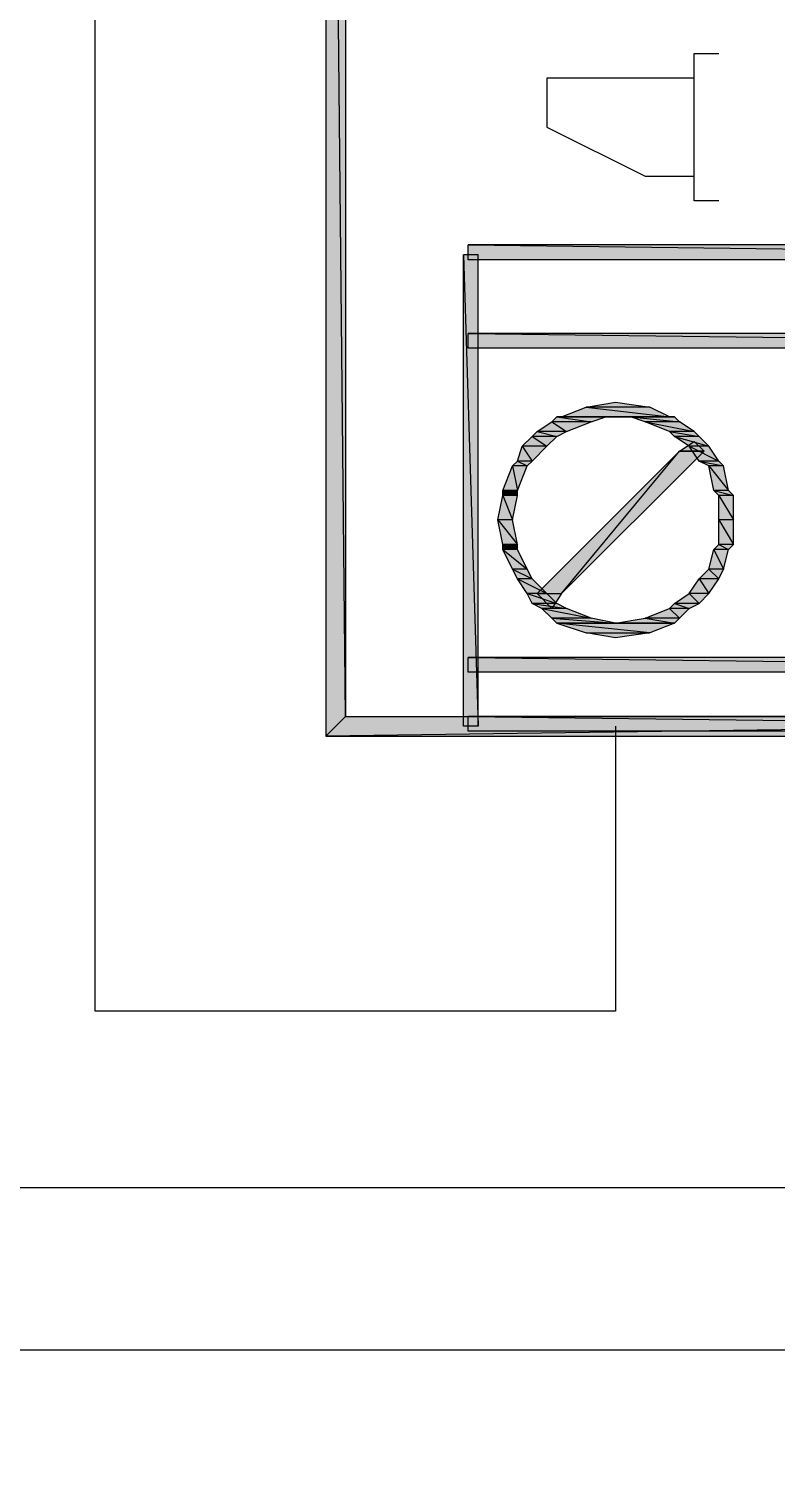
# Model space of a CAD drawing. Header units: millimetres. Extents: x 0 to 420, y 0 to 297.
# Drawn here: x 95.78 to 102.22, y 236.83 to 249.3 of the extents above; entities that cross this region are included whole.
import ezdxf

# ---------------------------------------------------------------- set-up
doc = ezdxf.new("R2010")
doc.units = ezdxf.units.MM
doc.layers.get('0').update_dxf_attribs({"linetype": 'CONTINUOUS'})

msp = doc.modelspace()

# ---------------------------------------------------------------- hatches: boundary and pattern name
at = {"true_color": 0x000007}
h = msp.add_hatch(color=0, dxfattribs=at)
h.paths.add_polyline_path([(110.701667, 243.205), (110.532333, 243.374333), (98.340333, 243.205)], flags=0)
h.paths.add_polyline_path([(110.532333, 243.374333), (98.340333, 243.205), (98.509667, 243.374333)], flags=0)
h.paths.add_polyline_path([(98.340333, 243.205), (98.509667, 243.374333), (98.340333, 260.180667)], flags=0)
h.paths.add_polyline_path([(98.509667, 243.374333), (98.340333, 260.180667), (98.509667, 260.011333)], flags=0)
h.paths.add_polyline_path([(98.340333, 260.180667), (98.509667, 260.011333), (110.701667, 260.180667)], flags=0)
h.paths.add_polyline_path([(98.509667, 260.011333), (110.701667, 260.180667), (110.532333, 260.011333)], flags=0)
h.paths.add_polyline_path([(110.701667, 260.180667), (110.532333, 260.011333), (110.701667, 243.205)], flags=0)
h.paths.add_polyline_path([(110.532333, 260.011333), (110.701667, 243.205), (110.532333, 243.374333)], flags=0)
h = msp.add_hatch(color=0, dxfattribs=at)
h.paths.add_polyline_path([(99.652667, 247.353667), (99.525667, 247.353667), (99.652667, 243.289667)], flags=0)
h.paths.add_polyline_path([(99.525667, 247.353667), (99.652667, 243.289667), (99.525667, 243.289667)], flags=0)
h = msp.add_hatch(color=0, dxfattribs=at)
h.paths.add_polyline_path([(109.728, 247.438333), (99.568, 247.438333), (109.728, 247.311333)], flags=0)
h.paths.add_polyline_path([(99.568, 247.438333), (109.728, 247.311333), (99.568, 247.311333)], flags=0)
h = msp.add_hatch(color=0, dxfattribs=at)
h.paths.add_polyline_path([(109.728, 246.676333), (99.568, 246.676333), (109.728, 246.549333)], flags=0)
h.paths.add_polyline_path([(99.568, 246.676333), (109.728, 246.549333), (99.568, 246.549333)], flags=0)
h = msp.add_hatch(color=0, dxfattribs=at)
h.paths.add_polyline_path([(101.134333, 246.041333), (100.584, 246.041333), (101.303667, 245.956667)], flags=0)
h.paths.add_polyline_path([(100.584, 246.041333), (101.303667, 245.956667), (100.372333, 245.956667)], flags=0)
for points in [[(100.838, 246.083667), (101.134333, 246.041333), (100.584, 246.041333)], [(101.515333, 245.745), (101.6, 245.660333), (101.388333, 245.660333)], [(101.388333, 245.660333), (101.6, 245.660333), (100.372333, 244.432667)], [(100.33, 244.178667), (101.346, 244.178667), (101.134333, 244.094)]]:
    msp.add_hatch(color=0, dxfattribs=at).paths.add_polyline_path(points, flags=0)
h = msp.add_hatch(color=0, dxfattribs=at)
h.paths.add_polyline_path([(100.626333, 245.914333), (100.287667, 245.914333), (100.414667, 245.829667)], flags=0)
h.paths.add_polyline_path([(100.287667, 245.914333), (100.414667, 245.829667), (100.160667, 245.829667)], flags=0)
h = msp.add_hatch(color=0, dxfattribs=at)
h.paths.add_polyline_path([(100.753333, 245.956667), (100.33, 245.956667), (100.626333, 245.914333)], flags=0)
h.paths.add_polyline_path([(100.33, 245.956667), (100.626333, 245.914333), (100.287667, 245.914333)], flags=0)
h = msp.add_hatch(color=0, dxfattribs=at)
h.paths.add_polyline_path([(100.838, 245.956667), (100.372333, 245.956667), (100.753333, 245.956667)], flags=0)
h.paths.add_polyline_path([(100.372333, 245.956667), (100.753333, 245.956667), (100.33, 245.956667)], flags=0)
h = msp.add_hatch(color=0, dxfattribs=at)
h.paths.add_polyline_path([(101.303667, 245.956667), (100.838, 245.956667), (101.346, 245.956667)], flags=0)
h.paths.add_polyline_path([(100.838, 245.956667), (101.346, 245.956667), (100.965, 245.956667)], flags=0)
h = msp.add_hatch(color=0, dxfattribs=at)
h.paths.add_polyline_path([(101.346, 245.956667), (100.965, 245.956667), (101.388333, 245.914333)], flags=0)
h.paths.add_polyline_path([(100.965, 245.956667), (101.388333, 245.914333), (101.092, 245.914333)], flags=0)
h = msp.add_hatch(color=0, dxfattribs=at)
h.paths.add_polyline_path([(101.388333, 245.914333), (101.092, 245.914333), (101.515333, 245.829667)], flags=0)
h.paths.add_polyline_path([(101.092, 245.914333), (101.515333, 245.829667), (101.303667, 245.829667)], flags=0)
h = msp.add_hatch(color=0, dxfattribs=at)
h.paths.add_polyline_path([(100.33, 245.787333), (100.118333, 245.787333), (100.245333, 245.702667)], flags=0)
h.paths.add_polyline_path([(100.118333, 245.787333), (100.245333, 245.702667), (100.033667, 245.702667)], flags=0)
h = msp.add_hatch(color=0, dxfattribs=at)
h.paths.add_polyline_path([(100.414667, 245.829667), (100.160667, 245.829667), (100.33, 245.787333)], flags=0)
h.paths.add_polyline_path([(100.160667, 245.829667), (100.33, 245.787333), (100.118333, 245.787333)], flags=0)
h = msp.add_hatch(color=0, dxfattribs=at)
h.paths.add_polyline_path([(101.515333, 245.829667), (101.303667, 245.829667), (101.557667, 245.787333)], flags=0)
h.paths.add_polyline_path([(101.303667, 245.829667), (101.557667, 245.787333), (101.346, 245.787333)], flags=0)
h = msp.add_hatch(color=0, dxfattribs=at)
h.paths.add_polyline_path([(101.557667, 245.787333), (101.346, 245.787333), (101.642333, 245.702667)], flags=0)
h.paths.add_polyline_path([(101.346, 245.787333), (101.642333, 245.702667), (101.473, 245.702667)], flags=0)
h = msp.add_hatch(color=0, dxfattribs=at)
h.paths.add_polyline_path([(100.245333, 245.702667), (100.033667, 245.702667), (100.118333, 245.575667)], flags=0)
h.paths.add_polyline_path([(100.033667, 245.702667), (100.118333, 245.575667), (99.991333, 245.575667)], flags=0)
h = msp.add_hatch(color=0, dxfattribs=at)
h.paths.add_polyline_path([(101.388333, 245.660333), (100.160667, 244.432667), (100.372333, 244.432667)], flags=0)
h.paths.add_polyline_path([(100.160667, 244.432667), (100.372333, 244.432667), (100.287667, 244.305667)], flags=0)
h = msp.add_hatch(color=0, dxfattribs=at)
h.paths.add_polyline_path([(101.642333, 245.702667), (101.473, 245.702667), (101.727, 245.575667)], flags=0)
h.paths.add_polyline_path([(101.473, 245.702667), (101.727, 245.575667), (101.557667, 245.575667)], flags=0)
h = msp.add_hatch(color=0, dxfattribs=at)
h.paths.add_polyline_path([(100.076, 245.533333), (99.949, 245.533333), (99.991333, 245.321667)], flags=0)
h.paths.add_polyline_path([(99.949, 245.533333), (99.991333, 245.321667), (99.864333, 245.321667)], flags=0)
h = msp.add_hatch(color=0, dxfattribs=at)
h.paths.add_polyline_path([(100.118333, 245.575667), (99.991333, 245.575667), (100.076, 245.533333)], flags=0)
h.paths.add_polyline_path([(99.991333, 245.575667), (100.076, 245.533333), (99.949, 245.533333)], flags=0)
h = msp.add_hatch(color=0, dxfattribs=at)
h.paths.add_polyline_path([(101.727, 245.575667), (101.557667, 245.575667), (101.769333, 245.533333)], flags=0)
h.paths.add_polyline_path([(101.557667, 245.575667), (101.769333, 245.533333), (101.642333, 245.533333)], flags=0)
h = msp.add_hatch(color=0, dxfattribs=at)
h.paths.add_polyline_path([(101.769333, 245.533333), (101.642333, 245.533333), (101.811667, 245.321667)], flags=0)
h.paths.add_polyline_path([(101.642333, 245.533333), (101.811667, 245.321667), (101.684667, 245.321667)], flags=0)
h = msp.add_hatch(color=0, dxfattribs=at)
h.paths.add_polyline_path([(99.991333, 245.279333), (99.864333, 245.279333), (99.949, 245.067667)], flags=0)
h.paths.add_polyline_path([(99.864333, 245.279333), (99.949, 245.067667), (99.822, 245.067667)], flags=0)
h = msp.add_hatch(color=0, dxfattribs=at)
h.paths.add_polyline_path([(99.991333, 245.321667), (99.864333, 245.321667), (99.991333, 245.279333)], flags=0)
h.paths.add_polyline_path([(99.864333, 245.321667), (99.991333, 245.279333), (99.864333, 245.279333)], flags=0)
h = msp.add_hatch(color=0, dxfattribs=at)
h.paths.add_polyline_path([(101.811667, 245.321667), (101.684667, 245.321667), (101.854, 245.279333)], flags=0)
h.paths.add_polyline_path([(101.684667, 245.321667), (101.854, 245.279333), (101.727, 245.279333)], flags=0)
h = msp.add_hatch(color=0, dxfattribs=at)
h.paths.add_polyline_path([(101.854, 245.279333), (101.727, 245.279333), (101.854, 245.067667)], flags=0)
h.paths.add_polyline_path([(101.727, 245.279333), (101.854, 245.067667), (101.727, 245.067667)], flags=0)
h = msp.add_hatch(color=0, dxfattribs=at)
h.paths.add_polyline_path([(99.949, 245.067667), (99.822, 245.067667), (99.991333, 244.856)], flags=0)
h.paths.add_polyline_path([(99.822, 245.067667), (99.991333, 244.856), (99.864333, 244.856)], flags=0)
h = msp.add_hatch(color=0, dxfattribs=at)
h.paths.add_polyline_path([(101.854, 245.067667), (101.727, 245.067667), (101.854, 244.856)], flags=0)
h.paths.add_polyline_path([(101.727, 245.067667), (101.854, 244.856), (101.727, 244.856)], flags=0)
h = msp.add_hatch(color=0, dxfattribs=at)
h.paths.add_polyline_path([(99.991333, 244.856), (99.864333, 244.856), (99.991333, 244.813667)], flags=0)
h.paths.add_polyline_path([(99.864333, 244.856), (99.991333, 244.813667), (99.864333, 244.813667)], flags=0)
h = msp.add_hatch(color=0, dxfattribs=at)
h.paths.add_polyline_path([(101.854, 244.856), (101.727, 244.856), (101.811667, 244.813667)], flags=0)
h.paths.add_polyline_path([(101.727, 244.856), (101.811667, 244.813667), (101.684667, 244.813667)], flags=0)
h = msp.add_hatch(color=0, dxfattribs=at)
h.paths.add_polyline_path([(99.991333, 244.813667), (99.864333, 244.813667), (100.076, 244.644333)], flags=0)
h.paths.add_polyline_path([(99.864333, 244.813667), (100.076, 244.644333), (99.949, 244.644333)], flags=0)
h = msp.add_hatch(color=0, dxfattribs=at)
h.paths.add_polyline_path([(101.811667, 244.813667), (101.684667, 244.813667), (101.769333, 244.644333)], flags=0)
h.paths.add_polyline_path([(101.684667, 244.813667), (101.769333, 244.644333), (101.642333, 244.644333)], flags=0)
h = msp.add_hatch(color=0, dxfattribs=at)
h.paths.add_polyline_path([(100.076, 244.644333), (99.949, 244.644333), (100.118333, 244.559667)], flags=0)
h.paths.add_polyline_path([(99.949, 244.644333), (100.118333, 244.559667), (99.991333, 244.559667)], flags=0)
h = msp.add_hatch(color=0, dxfattribs=at)
h.paths.add_polyline_path([(101.769333, 244.644333), (101.642333, 244.644333), (101.727, 244.559667)], flags=0)
h.paths.add_polyline_path([(101.642333, 244.644333), (101.727, 244.559667), (101.557667, 244.559667)], flags=0)
h = msp.add_hatch(color=0, dxfattribs=at)
h.paths.add_polyline_path([(100.118333, 244.559667), (99.991333, 244.559667), (100.245333, 244.432667)], flags=0)
h.paths.add_polyline_path([(99.991333, 244.559667), (100.245333, 244.432667), (100.076, 244.432667)], flags=0)
h = msp.add_hatch(color=0, dxfattribs=at)
h.paths.add_polyline_path([(101.727, 244.559667), (101.557667, 244.559667), (101.642333, 244.432667)], flags=0)
h.paths.add_polyline_path([(101.557667, 244.559667), (101.642333, 244.432667), (101.473, 244.432667)], flags=0)
h = msp.add_hatch(color=0, dxfattribs=at)
h.paths.add_polyline_path([(100.245333, 244.432667), (100.076, 244.432667), (100.33, 244.348)], flags=0)
h.paths.add_polyline_path([(100.076, 244.432667), (100.33, 244.348), (100.118333, 244.348)], flags=0)
h = msp.add_hatch(color=0, dxfattribs=at)
h.paths.add_polyline_path([(101.642333, 244.432667), (101.473, 244.432667), (101.557667, 244.348)], flags=0)
h.paths.add_polyline_path([(101.473, 244.432667), (101.557667, 244.348), (101.346, 244.348)], flags=0)
h = msp.add_hatch(color=0, dxfattribs=at)
h.paths.add_polyline_path([(100.33, 244.348), (100.118333, 244.348), (100.414667, 244.305667)], flags=0)
h.paths.add_polyline_path([(100.118333, 244.348), (100.414667, 244.305667), (100.203, 244.305667)], flags=0)
h = msp.add_hatch(color=0, dxfattribs=at)
h.paths.add_polyline_path([(100.414667, 244.305667), (100.203, 244.305667), (100.626333, 244.221)], flags=0)
h.paths.add_polyline_path([(100.203, 244.305667), (100.626333, 244.221), (100.287667, 244.221)], flags=0)
h = msp.add_hatch(color=0, dxfattribs=at)
h.paths.add_polyline_path([(101.473, 244.305667), (101.303667, 244.305667), (101.388333, 244.221)], flags=0)
h.paths.add_polyline_path([(101.303667, 244.305667), (101.388333, 244.221), (101.092, 244.221)], flags=0)
h = msp.add_hatch(color=0, dxfattribs=at)
h.paths.add_polyline_path([(101.557667, 244.348), (101.346, 244.348), (101.473, 244.305667)], flags=0)
h.paths.add_polyline_path([(101.346, 244.348), (101.473, 244.305667), (101.303667, 244.305667)], flags=0)
h = msp.add_hatch(color=0, dxfattribs=at)
h.paths.add_polyline_path([(100.626333, 244.221), (100.287667, 244.221), (100.838, 244.178667)], flags=0)
h.paths.add_polyline_path([(100.287667, 244.221), (100.838, 244.178667), (100.33, 244.178667)], flags=0)
h = msp.add_hatch(color=0, dxfattribs=at)
h.paths.add_polyline_path([(100.33, 244.178667), (100.584, 244.094), (101.134333, 244.094)], flags=0)
h.paths.add_polyline_path([(100.584, 244.094), (101.134333, 244.094), (100.838, 244.051667)], flags=0)
h = msp.add_hatch(color=0, dxfattribs=at)
h.paths.add_polyline_path([(101.388333, 244.221), (101.092, 244.221), (101.346, 244.178667)], flags=0)
h.paths.add_polyline_path([(101.092, 244.221), (101.346, 244.178667), (100.838, 244.178667)], flags=0)
h = msp.add_hatch(color=0, dxfattribs=at)
h.paths.add_polyline_path([(109.728, 243.882333), (99.568, 243.882333), (109.728, 243.755333)], flags=0)
h.paths.add_polyline_path([(99.568, 243.882333), (109.728, 243.755333), (99.568, 243.755333)], flags=0)
h = msp.add_hatch(color=0, dxfattribs=at)
h.paths.add_polyline_path([(109.728, 243.374333), (99.568, 243.374333), (109.728, 243.247333)], flags=0)
h.paths.add_polyline_path([(99.568, 243.374333), (109.728, 243.247333), (99.568, 243.247333)], flags=0)

# ---------------------------------------------------------------- linework, layer by layer
at = {"color": 0, "true_color": 0x000096}
for points in [[(103.378, 243.289667), (103.378, 239.310333), (93.599, 239.310333), (93.599, 262.255), (93.599, 264.075333), (108.542667, 264.075333), (131.783667, 264.075333), (131.783667, 262.932333)], [(100.838, 243.289667), (100.838, 240.834333), (96.350667, 240.834333), (96.350667, 260.942667), (96.350667, 261.789333), (135.974667, 261.789333), (135.974667, 252.73)], [(103.166333, 216.873667), (103.166333, 213.36), (93.726, 213.36), (93.726, 237.913333), (108.627333, 237.913333), (108.627333, 243.289667)]]:
    msp.add_lwpolyline(points, dxfattribs=at)
at = {"color": 0, "true_color": 0x000007}
for points in [[(98.340333, 243.205), (98.509667, 243.374333), (98.340333, 260.180667)], [(98.509667, 243.374333), (98.340333, 260.180667), (98.509667, 260.011333)], [(99.652667, 247.353667), (99.525667, 247.353667), (99.652667, 243.289667)], [(99.525667, 247.353667), (99.652667, 243.289667), (99.525667, 243.289667)], [(109.728, 247.438333), (99.568, 247.438333), (109.728, 247.311333)], [(99.568, 247.438333), (109.728, 247.311333), (99.568, 247.311333)], [(109.728, 246.676333), (99.568, 246.676333), (109.728, 246.549333)], [(99.568, 246.676333), (109.728, 246.549333), (99.568, 246.549333)], [(100.584, 246.041333), (101.303667, 245.956667), (100.372333, 245.956667)], [(100.838, 246.083667), (101.134333, 246.041333), (100.584, 246.041333)], [(101.134333, 246.041333), (100.584, 246.041333), (101.303667, 245.956667)], [(100.287667, 245.914333), (100.414667, 245.829667), (100.160667, 245.829667)], [(100.33, 245.956667), (100.626333, 245.914333), (100.287667, 245.914333)], [(100.626333, 245.914333), (100.287667, 245.914333), (100.414667, 245.829667)], [(100.372333, 245.956667), (100.753333, 245.956667), (100.33, 245.956667)], [(100.753333, 245.956667), (100.33, 245.956667), (100.626333, 245.914333)], [(100.838, 245.956667), (100.372333, 245.956667), (100.753333, 245.956667)], [(101.303667, 245.956667), (100.838, 245.956667), (101.346, 245.956667)], [(100.838, 245.956667), (101.346, 245.956667), (100.965, 245.956667)], [(101.346, 245.956667), (100.965, 245.956667), (101.388333, 245.914333)], [(100.965, 245.956667), (101.388333, 245.914333), (101.092, 245.914333)], [(101.388333, 245.914333), (101.092, 245.914333), (101.515333, 245.829667)], [(101.092, 245.914333), (101.515333, 245.829667), (101.303667, 245.829667)], [(100.118333, 245.787333), (100.245333, 245.702667), (100.033667, 245.702667)], [(100.160667, 245.829667), (100.33, 245.787333), (100.118333, 245.787333)], [(100.33, 245.787333), (100.118333, 245.787333), (100.245333, 245.702667)], [(100.414667, 245.829667), (100.160667, 245.829667), (100.33, 245.787333)], [(101.515333, 245.829667), (101.303667, 245.829667), (101.557667, 245.787333)], [(101.303667, 245.829667), (101.557667, 245.787333), (101.346, 245.787333)], [(101.557667, 245.787333), (101.346, 245.787333), (101.642333, 245.702667)], [(101.346, 245.787333), (101.642333, 245.702667), (101.473, 245.702667)], [(101.515333, 245.745), (101.6, 245.660333), (101.388333, 245.660333)], [(100.033667, 245.702667), (100.118333, 245.575667), (99.991333, 245.575667)], [(100.245333, 245.702667), (100.033667, 245.702667), (100.118333, 245.575667)], [(101.388333, 245.660333), (100.160667, 244.432667), (100.372333, 244.432667)], [(101.388333, 245.660333), (101.6, 245.660333), (100.372333, 244.432667)], [(101.642333, 245.702667), (101.473, 245.702667), (101.727, 245.575667)], [(101.473, 245.702667), (101.727, 245.575667), (101.557667, 245.575667)], [(99.949, 245.533333), (99.991333, 245.321667), (99.864333, 245.321667)], [(99.991333, 245.575667), (100.076, 245.533333), (99.949, 245.533333)], [(100.076, 245.533333), (99.949, 245.533333), (99.991333, 245.321667)], [(100.118333, 245.575667), (99.991333, 245.575667), (100.076, 245.533333)], [(101.727, 245.575667), (101.557667, 245.575667), (101.769333, 245.533333)], [(101.557667, 245.575667), (101.769333, 245.533333), (101.642333, 245.533333)], [(101.769333, 245.533333), (101.642333, 245.533333), (101.811667, 245.321667)], [(101.642333, 245.533333), (101.811667, 245.321667), (101.684667, 245.321667)], [(99.864333, 245.279333), (99.949, 245.067667), (99.822, 245.067667)], [(99.991333, 245.321667), (99.864333, 245.321667), (99.991333, 245.279333)], [(99.864333, 245.321667), (99.991333, 245.279333), (99.864333, 245.279333)], [(99.991333, 245.279333), (99.864333, 245.279333), (99.949, 245.067667)], [(101.811667, 245.321667), (101.684667, 245.321667), (101.854, 245.279333)], [(101.684667, 245.321667), (101.854, 245.279333), (101.727, 245.279333)], [(101.854, 245.279333), (101.727, 245.279333), (101.854, 245.067667)], [(101.727, 245.279333), (101.854, 245.067667), (101.727, 245.067667)], [(99.949, 245.067667), (99.822, 245.067667), (99.991333, 244.856)], [(99.822, 245.067667), (99.991333, 244.856), (99.864333, 244.856)], [(101.854, 245.067667), (101.727, 245.067667), (101.854, 244.856)], [(101.727, 245.067667), (101.854, 244.856), (101.727, 244.856)], [(99.991333, 244.856), (99.864333, 244.856), (99.991333, 244.813667)], [(99.864333, 244.856), (99.991333, 244.813667), (99.864333, 244.813667)], [(101.727, 244.856), (101.811667, 244.813667), (101.684667, 244.813667)], [(101.854, 244.856), (101.727, 244.856), (101.811667, 244.813667)], [(99.991333, 244.813667), (99.864333, 244.813667), (100.076, 244.644333)], [(99.864333, 244.813667), (100.076, 244.644333), (99.949, 244.644333)], [(101.684667, 244.813667), (101.769333, 244.644333), (101.642333, 244.644333)], [(101.811667, 244.813667), (101.684667, 244.813667), (101.769333, 244.644333)], [(100.076, 244.644333), (99.949, 244.644333), (100.118333, 244.559667)], [(99.949, 244.644333), (100.118333, 244.559667), (99.991333, 244.559667)], [(101.642333, 244.644333), (101.727, 244.559667), (101.557667, 244.559667)], [(101.769333, 244.644333), (101.642333, 244.644333), (101.727, 244.559667)], [(100.118333, 244.559667), (99.991333, 244.559667), (100.245333, 244.432667)], [(99.991333, 244.559667), (100.245333, 244.432667), (100.076, 244.432667)], [(101.557667, 244.559667), (101.642333, 244.432667), (101.473, 244.432667)], [(101.727, 244.559667), (101.557667, 244.559667), (101.642333, 244.432667)], [(100.245333, 244.432667), (100.076, 244.432667), (100.33, 244.348)], [(100.076, 244.432667), (100.33, 244.348), (100.118333, 244.348)], [(100.160667, 244.432667), (100.372333, 244.432667), (100.287667, 244.305667)], [(101.473, 244.432667), (101.557667, 244.348), (101.346, 244.348)], [(101.642333, 244.432667), (101.473, 244.432667), (101.557667, 244.348)], [(100.33, 244.348), (100.118333, 244.348), (100.414667, 244.305667)], [(100.118333, 244.348), (100.414667, 244.305667), (100.203, 244.305667)], [(100.414667, 244.305667), (100.203, 244.305667), (100.626333, 244.221)], [(100.203, 244.305667), (100.626333, 244.221), (100.287667, 244.221)], [(101.303667, 244.305667), (101.388333, 244.221), (101.092, 244.221)], [(101.346, 244.348), (101.473, 244.305667), (101.303667, 244.305667)], [(101.473, 244.305667), (101.303667, 244.305667), (101.388333, 244.221)], [(101.557667, 244.348), (101.346, 244.348), (101.473, 244.305667)], [(100.626333, 244.221), (100.287667, 244.221), (100.838, 244.178667)], [(100.287667, 244.221), (100.838, 244.178667), (100.33, 244.178667)], [(100.33, 244.178667), (100.584, 244.094), (101.134333, 244.094)], [(100.33, 244.178667), (101.346, 244.178667), (101.134333, 244.094)], [(101.092, 244.221), (101.346, 244.178667), (100.838, 244.178667)], [(101.388333, 244.221), (101.092, 244.221), (101.346, 244.178667)], [(100.584, 244.094), (101.134333, 244.094), (100.838, 244.051667)], [(109.728, 243.882333), (99.568, 243.882333), (109.728, 243.755333)], [(99.568, 243.882333), (109.728, 243.755333), (99.568, 243.755333)], [(110.701667, 243.205), (110.532333, 243.374333), (98.340333, 243.205)], [(110.532333, 243.374333), (98.340333, 243.205), (98.509667, 243.374333)], [(109.728, 243.374333), (99.568, 243.374333), (109.728, 243.247333)], [(99.568, 243.374333), (109.728, 243.247333), (99.568, 243.247333)]]:
    msp.add_lwpolyline(points, close=True, dxfattribs=at)
msp.add_lwpolyline([(101.727, 247.819333), (101.515333, 247.819333), (101.515333, 248.877667), (100.245333, 248.877667), (100.245333, 248.454333), (101.092, 248.031), (101.515333, 248.031), (101.515333, 249.089333), (101.727, 249.089333)], dxfattribs=at)

doc.saveas('drawing.dxf')
